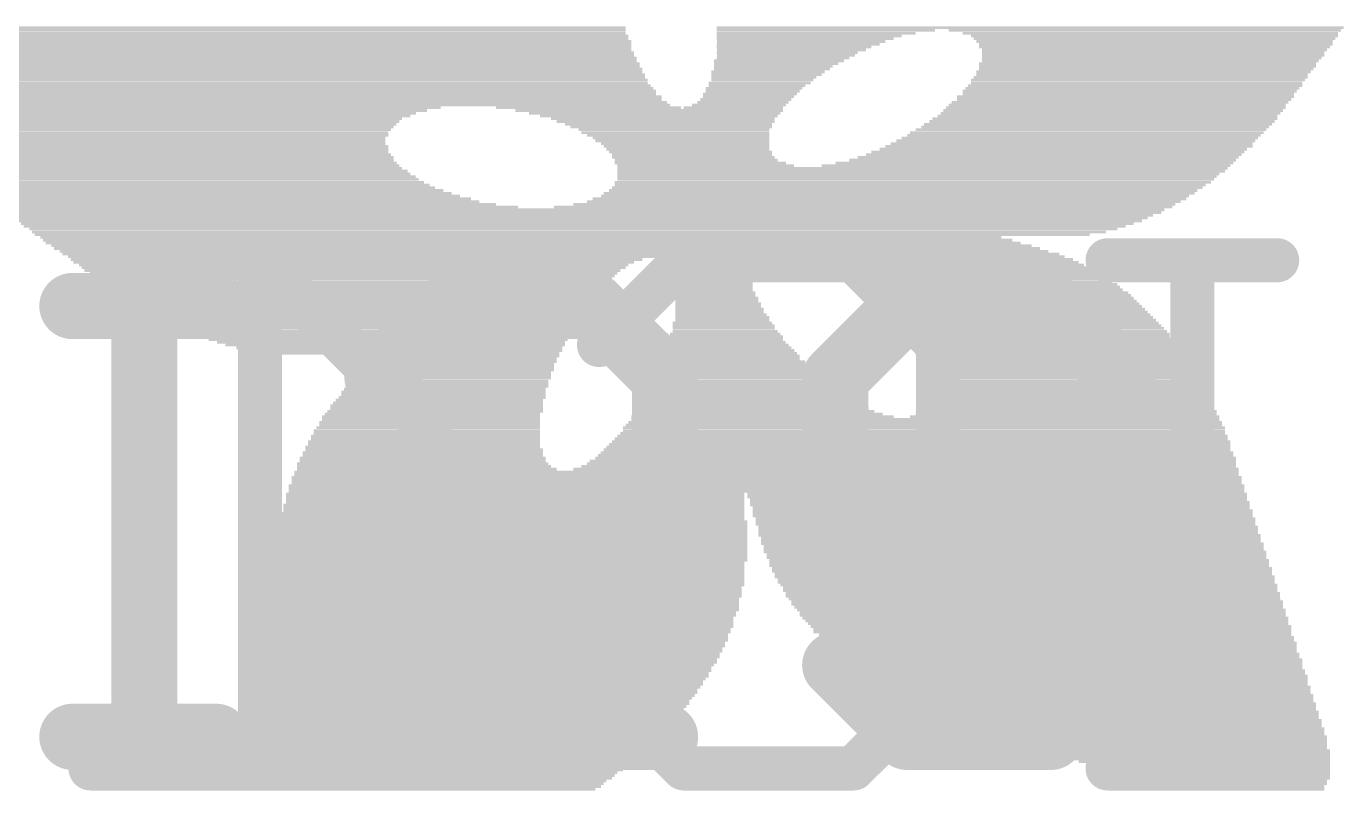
# Model space of a CAD drawing. Extents: x -2.3 to 17.7, y -5.1 to 12.8.
# Drawn here: x 6.162 to 9.192, y 9.192 to 10.951 of the extents above; entities that cross this region are included whole.
import ezdxf

# ---------------------------------------------------------------- set-up
doc = ezdxf.new("R2010")
doc.units = 0
for name, color, linetype in [('21', 40, 'CONTINUOUS'), ('22', 6, 'CONTINUOUS'), ('26', 253, 'CONTINUOUS')]:
    doc.layers.add(name, color=color, linetype=linetype)

# ---------------------------------------------------------------- blocks, each defined once
blk = doc.blocks.new('RECT')
blk.add_solid([(-0.5, -0.5), (0.5, -0.5), (-0.5, 0.5), (0.5, 0.5)])

msp = doc.modelspace()

# ---------------------------------------------------------------- linework, layer by layer
at = {"layer": '21', "const_width": 0.1524}
for points in [[(6.2684, 10.3069), (6.5989, 10.3069)], [(6.4337, 9.3155), (6.4337, 10.3069)], [(7.1353, 10.3069), (6.9701, 10.1417)], [(7.4658, 10.3069), (7.1353, 10.3069)], [(7.631, 10.1417), (7.4658, 10.3069)], [(8.1878, 10.3069), (8.0225, 10.1417)], [(8.5182, 10.3069), (8.1878, 10.3069)], [(8.6835, 10.1417), (8.5182, 10.3069)], [(7.631, 9.9764), (7.631, 10.1417)], [(8.0225, 10.1417), (8.0225, 9.9764)], [(6.9701, 9.3155), (7.631, 9.9764)], [(8.0225, 9.9764), (8.1878, 9.8112)], [(8.1878, 9.8112), (8.5182, 9.8112)], [(8.5182, 9.8112), (8.6835, 9.6459)], [(8.6835, 9.6459), (8.6835, 9.4807)], [(8.1878, 9.3155), (8.0225, 9.4807)], [(8.6835, 9.4807), (8.5182, 9.3155)], [(6.2684, 9.3155), (6.5989, 9.3155)], [(7.631, 9.3155), (6.9701, 9.3155)], [(8.5182, 9.3155), (8.1878, 9.3155)]]:
    msp.add_lwpolyline(points, dxfattribs=at)
at = {"layer": '21', "const_width": 0.0762}
for points in [[(6.2684, 10.345, 1), (6.2684, 10.2688)], [(6.4718, 10.3069, 1), (6.3956, 10.3069)], [(6.5989, 10.2688, 1), (6.5989, 10.345)], [(7.1353, 10.345, 1), (7.1353, 10.2688)], [(7.1622, 10.28, 1), (7.1083, 10.3338)], [(7.4927, 10.3338, 1), (7.4388, 10.28)], [(7.4658, 10.2688, 1), (7.4658, 10.345)], [(8.1878, 10.345, 1), (8.1878, 10.2688)], [(8.2147, 10.28, 1), (8.1608, 10.3338)], [(8.5452, 10.3338, 1), (8.4913, 10.28)], [(8.5182, 10.2688, 1), (8.5182, 10.345)], [(7.6691, 10.1417, 1), (7.5929, 10.1417)], [(8.0606, 10.1417, 1), (7.9844, 10.1417)], [(6.9431, 10.1686, 1), (6.997, 10.1147)], [(7.6041, 10.1147, 1), (7.658, 10.1686)], [(7.9956, 10.1686, 1), (8.0495, 10.1147)], [(8.6565, 10.1147, 1), (8.7104, 10.1686)], [(7.658, 9.9495, 1), (7.6041, 10.0034)], [(8.0495, 10.0034, 1), (7.9956, 9.9495)], [(7.5929, 9.9764, 1), (7.6691, 9.9764)], [(7.9844, 9.9764, 1), (8.0606, 9.9764)], [(8.1878, 9.8493, 1), (8.1878, 9.7731)], [(8.1608, 9.7842, 1), (8.2147, 9.8381)], [(8.5452, 9.8381, 1), (8.4913, 9.7842)], [(8.5182, 9.7731, 1), (8.5182, 9.8493)], [(8.7216, 9.6459, 1), (8.6454, 9.6459)], [(8.6565, 9.619, 1), (8.7104, 9.6729)], [(8.0495, 9.5076, 1), (7.9956, 9.4537)], [(8.7104, 9.4537, 1), (8.6565, 9.5076)], [(8.6454, 9.4807, 1), (8.7216, 9.4807)], [(6.2684, 9.3536, 1), (6.2684, 9.2774)], [(6.5989, 9.2774, 1), (6.5989, 9.3536)], [(6.9701, 9.3536, 1), (6.9701, 9.2774)], [(7.631, 9.2774, 1), (7.631, 9.3536)], [(8.1878, 9.3536, 1), (8.1878, 9.2774)], [(8.5182, 9.2774, 1), (8.5182, 9.3536)], [(6.9431, 9.3424, 1), (6.997, 9.2885)], [(8.1608, 9.2885, 1), (8.2147, 9.3424)], [(8.4913, 9.3424, 1), (8.5452, 9.2885)], [(6.3956, 9.3155, 1), (6.4718, 9.3155)]]:
    msp.add_lwpolyline(points, format="xyb", dxfattribs=at)
at = {"layer": '26', "const_width": 0.0508}
for points in [[(6.7178, 10.4302, 1), (6.6818, 10.3942)], [(6.7252, 10.4122, 1), (6.6744, 10.4122)], [(7.6743, 10.4376, 1), (7.6743, 10.3868)], [(7.6923, 10.3942, 1), (7.6563, 10.4302)], [(8.0821, 10.4302, 1), (8.0461, 10.3942)], [(8.0641, 10.3868, 1), (8.0641, 10.4376)], [(8.6488, 10.4376, 1), (8.6488, 10.3868)], [(8.8691, 10.4122, 1), (8.8183, 10.4122)], [(9.0386, 10.3868, 1), (9.0386, 10.4376)], [(7.4614, 10.2353, 1), (7.4974, 10.1993)], [(8.2844, 10.2173, 1), (8.2336, 10.2173)], [(8.241, 10.1993, 1), (8.277, 10.2353)], [(7.0716, 10.0044, 1), (7.1076, 10.0404)], [(7.4974, 9.4557, 1), (7.4614, 9.4197)], [(8.277, 9.4197, 1), (8.241, 9.4557)], [(8.2336, 9.4377, 1), (8.2844, 9.4377)], [(6.31, 9.2682, 1), (6.31, 9.2174)], [(7.0896, 9.2174, 1), (7.0896, 9.2682)], [(7.6743, 9.2682, 1), (7.6743, 9.2174)], [(7.6563, 9.2248, 1), (7.6923, 9.2608)], [(8.0461, 9.2608, 1), (8.0821, 9.2248)], [(8.0641, 9.2174, 1), (8.0641, 9.2682)], [(8.6488, 9.2682, 1), (8.6488, 9.2174)], [(9.0386, 9.2174, 1), (9.0386, 9.2682)], [(6.6744, 9.2428, 1), (6.7252, 9.2428)], [(8.8183, 9.2428, 1), (8.8691, 9.2428)]]:
    msp.add_lwpolyline(points, format="xyb", dxfattribs=at)
at = {"layer": '26', "const_width": 0.1016}
for points in [[(7.0896, 10.0224), (6.6998, 10.4122)], [(6.6998, 10.4122), (6.6998, 9.2428)], [(7.4794, 10.2173), (7.6743, 10.4122)], [(7.6743, 10.4122), (8.0641, 10.4122)], [(8.0641, 10.4122), (8.259, 10.2173)], [(9.0386, 10.4122), (8.6488, 10.4122)], [(8.8437, 9.2428), (8.8437, 10.4122)], [(8.259, 10.2173), (8.259, 9.4377)], [(7.6743, 9.2428), (7.4794, 9.4377)], [(8.259, 9.4377), (8.0641, 9.2428)], [(7.0896, 9.2428), (6.31, 9.2428)], [(8.0641, 9.2428), (7.6743, 9.2428)], [(9.0386, 9.2428), (8.6488, 9.2428)]]:
    msp.add_lwpolyline(points, dxfattribs=at)

# ---------------------------------------------------------------- block references
at = {"layer": '22', "rotation": 180}
for p, xscale, yscale in [((6.6421, 10.9411), 1.797, 0.0063), ((6.6421, 10.9347), 1.797, 0.0064), ((6.6452, 10.9474), 1.7907, 0.0064), ((8.4709, 10.9474), 1.4414, 0.0064), ((8.001, 10.9411), 0.5016, 0.0063), ((7.9788, 10.9347), 0.4572, 0.0064), ((8.7345, 10.9411), 0.9017, 0.0063), ((8.7471, 10.9347), 0.8636, 0.0064), ((6.6421, 10.903), 1.8224, 0.0063), ((6.6452, 10.9157), 1.8161, 0.0063), ((6.6452, 10.9093), 1.8161, 0.0064), ((6.6421, 10.922), 1.8098, 0.0064), ((6.6453, 10.9284), 1.8034, 0.0063), ((7.9629, 10.9284), 0.4254, 0.0063), ((7.9534, 10.922), 0.4064, 0.0064), ((7.9375, 10.9093), 0.3746, 0.0064), ((7.928, 10.903), 0.3556, 0.0063), ((7.9439, 10.9157), 0.3873, 0.0063), ((8.7567, 10.9284), 0.8445, 0.0063), ((8.7567, 10.922), 0.8319, 0.0064), ((8.7567, 10.9157), 0.8191, 0.0063), ((8.7598, 10.9093), 0.8128, 0.0064), ((8.7567, 10.903), 0.8065, 0.0063), ((6.6421, 10.8966), 1.8224, 0.0064), ((6.6453, 10.8902), 1.8288, 0.0063), ((6.6453, 10.8839), 1.8288, 0.0064), ((6.6485, 10.8776), 1.8351, 0.0063), ((7.9121, 10.8902), 0.3238, 0.0063), ((7.909, 10.8839), 0.3175, 0.0064), ((7.9026, 10.8776), 0.3048, 0.0063), ((7.9217, 10.8966), 0.3429, 0.0064), ((8.7567, 10.8966), 0.7937, 0.0064), ((8.7535, 10.8902), 0.7874, 0.0063), ((8.7535, 10.8839), 0.7874, 0.0064), ((8.7503, 10.8776), 0.781, 0.0063), ((6.6485, 10.8712), 1.8351, 0.0064), ((6.6517, 10.8649), 1.8415, 0.0063), ((6.6517, 10.8585), 1.8415, 0.0064), ((6.6548, 10.8521), 1.8478, 0.0063), ((6.6548, 10.8458), 1.8478, 0.0064), ((7.8677, 10.8458), 0.2603, 0.0064), ((7.8931, 10.8712), 0.2985, 0.0064), ((7.8867, 10.8649), 0.2858, 0.0063), ((7.8803, 10.8585), 0.2731, 0.0064), ((7.8772, 10.8521), 0.2667, 0.0063), ((8.7313, 10.8458), 0.7683, 0.0064), ((8.7376, 10.8521), 0.7684, 0.0063), ((8.7408, 10.8649), 0.7747, 0.0063), ((8.7408, 10.8585), 0.7747, 0.0064), ((8.7471, 10.8712), 0.7747, 0.0064), ((6.658, 10.8395), 1.8542, 0.0063), ((6.658, 10.8331), 1.8542, 0.0064), ((6.6643, 10.8268), 1.8542, 0.0063), ((6.6643, 10.8204), 1.8542, 0.0064), ((6.6707, 10.814), 1.8542, 0.0063), ((7.8422, 10.814), 0.2223, 0.0063), ((7.8486, 10.8204), 0.235, 0.0064), ((7.8645, 10.8395), 0.254, 0.0063), ((7.8582, 10.8331), 0.2413, 0.0064), ((7.855, 10.8268), 0.2349, 0.0063), ((8.7122, 10.814), 0.7684, 0.0063), ((8.7154, 10.8204), 0.762, 0.0064), ((8.7186, 10.8268), 0.7683, 0.0063), ((8.7249, 10.8331), 0.7684, 0.0064), ((8.7281, 10.8395), 0.762, 0.0063), ((6.6739, 10.8077), 1.8605, 0.0064), ((6.6802, 10.8014), 1.8606, 0.0063), ((6.6802, 10.795), 1.8606, 0.0064), ((6.6898, 10.7887), 1.8669, 0.0063), ((6.6929, 10.7823), 1.8606, 0.0064), ((7.8169, 10.7823), 0.2095, 0.0064), ((7.8264, 10.795), 0.2159, 0.0064), ((7.8232, 10.7887), 0.2096, 0.0063), ((7.8359, 10.8077), 0.2222, 0.0064), ((7.8328, 10.8014), 0.2159, 0.0063), ((8.6899, 10.7887), 0.7747, 0.0063), ((8.6868, 10.7823), 0.7684, 0.0064), ((8.6995, 10.8014), 0.7684, 0.0063), ((8.6963, 10.795), 0.762, 0.0064), ((8.7058, 10.8077), 0.7683, 0.0064), ((6.7025, 10.7759), 1.8669, 0.0063), ((6.7088, 10.7696), 1.8669, 0.0064), ((6.4485, 10.7633), 1.3335, 0.0063), ((6.4357, 10.7569), 1.2954, 0.0064), ((6.4294, 10.7506), 1.2573, 0.0063), ((7.4549, 10.7633), 0.4254, 0.0063), ((7.5946, 10.7569), 0.616, 0.0064), ((7.6073, 10.7506), 0.5778, 0.0063), ((7.7883, 10.7633), 0.2286, 0.0063), ((7.801, 10.7696), 0.2159, 0.0064), ((7.8105, 10.7759), 0.2096, 0.0063), ((8.6551, 10.7506), 0.7811, 0.0063), ((8.6614, 10.7569), 0.781, 0.0064), ((8.6677, 10.7633), 0.7811, 0.0063), ((8.671, 10.7696), 0.7747, 0.0064), ((8.6773, 10.7759), 0.7747, 0.0063), ((6.4262, 10.7442), 1.2382, 0.0064), ((6.4199, 10.7378), 1.2129, 0.0063), ((6.423, 10.7315), 1.1938, 0.0064), ((6.423, 10.7252), 1.1811, 0.0063), ((7.6169, 10.7442), 0.5461, 0.0064), ((7.6264, 10.7378), 0.5143, 0.0063), ((7.6327, 10.7315), 0.5016, 0.0064), ((7.6391, 10.7252), 0.4763, 0.0063), ((8.6265, 10.7252), 0.8001, 0.0063), ((8.636, 10.7315), 0.7938, 0.0064), ((8.6424, 10.7378), 0.7937, 0.0063), ((8.6487, 10.7442), 0.781, 0.0064), ((6.423, 10.7188), 1.1684, 0.0064), ((6.4262, 10.7125), 1.1494, 0.0063), ((6.4262, 10.7061), 1.1366, 0.0064), ((6.4294, 10.6997), 1.1303, 0.0063), ((6.4325, 10.6934), 1.1113, 0.0064), ((7.6454, 10.7188), 0.4636, 0.0064), ((7.6518, 10.7125), 0.4381, 0.0063), ((7.6549, 10.7061), 0.4318, 0.0064), ((7.6613, 10.6997), 0.4191, 0.0063), ((7.6676, 10.6934), 0.4064, 0.0064), ((8.5852, 10.6934), 0.8192, 0.0064), ((8.5947, 10.6997), 0.8128, 0.0063), ((8.6011, 10.7061), 0.8128, 0.0064), ((8.6106, 10.7125), 0.8064, 0.0063), ((8.6202, 10.7188), 0.8001, 0.0064), ((6.4358, 10.6871), 1.1049, 0.0063), ((6.4421, 10.6807), 1.0922, 0.0064), ((6.4484, 10.6744), 1.0922, 0.0063), ((6.4516, 10.668), 1.0858, 0.0064), ((6.458, 10.6616), 1.0731, 0.0063), ((7.6708, 10.6871), 0.4, 0.0063), ((7.6772, 10.6807), 0.3873, 0.0064), ((7.6803, 10.6744), 0.381, 0.0063), ((7.6835, 10.668), 0.3746, 0.0064), ((7.6899, 10.6616), 0.3747, 0.0063), ((8.5344, 10.6616), 0.8572, 0.0063), ((8.5471, 10.668), 0.8446, 0.0064), ((8.5598, 10.6744), 0.8446, 0.0063), ((8.5662, 10.6807), 0.8319, 0.0064), ((8.5756, 10.6871), 0.8255, 0.0063), ((6.4643, 10.6553), 1.0732, 0.0064), ((6.4707, 10.649), 1.0731, 0.0063), ((6.477, 10.6426), 1.0604, 0.0064), ((6.4834, 10.6363), 1.0605, 0.0063), ((6.4929, 10.6299), 1.0541, 0.0064), ((7.6962, 10.649), 0.3746, 0.0063), ((7.6931, 10.6553), 0.3683, 0.0064), ((7.7026, 10.6426), 0.3747, 0.0064), ((7.7121, 10.6363), 0.3937, 0.0063), ((7.7248, 10.6299), 0.4064, 0.0064), ((8.4614, 10.6299), 0.9398, 0.0064), ((8.4804, 10.6363), 0.9144, 0.0063), ((8.4995, 10.6426), 0.889, 0.0064), ((8.5122, 10.649), 0.8763, 0.0063), ((8.5249, 10.6553), 0.8636, 0.0064), ((6.4992, 10.6235), 1.0541, 0.0063), ((6.5088, 10.6172), 1.0605, 0.0064), ((6.5183, 10.6109), 1.0541, 0.0063), ((6.5278, 10.6045), 1.0604, 0.0064), ((8.2105, 10.6045), 1.3779, 0.0064), ((8.2201, 10.6172), 1.397, 0.0064), ((8.2233, 10.6235), 1.4033, 0.0063), ((8.2138, 10.6109), 1.3843, 0.0063), ((6.5373, 10.5982), 1.0541, 0.0063), ((6.5469, 10.5918), 1.0605, 0.0064), ((6.5596, 10.5854), 1.0605, 0.0063), ((6.5691, 10.5791), 1.0668, 0.0064), ((6.5818, 10.5728), 1.0795, 0.0063), ((8.1788, 10.5728), 1.3526, 0.0063), ((8.1883, 10.5791), 1.3589, 0.0064), ((8.201, 10.5918), 1.3716, 0.0064), ((8.1947, 10.5854), 1.3589, 0.0063), ((8.2074, 10.5982), 1.3716, 0.0063), ((6.5977, 10.5664), 1.0859, 0.0064), ((6.6104, 10.5601), 1.0985, 0.0063), ((6.6262, 10.5537), 1.1176, 0.0064), ((6.6421, 10.5473), 1.124, 0.0063), ((6.6644, 10.541), 1.1557, 0.0064), ((8.1121, 10.541), 1.3843, 0.0064), ((8.1343, 10.5473), 1.3653, 0.0063), ((8.1471, 10.5537), 1.3653, 0.0064), ((8.1598, 10.5601), 1.3525, 0.0063), ((8.1692, 10.5664), 1.3589, 0.0064), ((6.6929, 10.5347), 1.2002, 0.0063), ((7.4422, 10.5283), 2.6734, 0.0064), ((7.4422, 10.522), 2.6606, 0.0063), ((7.439, 10.5156), 2.6289, 0.0064), ((7.4359, 10.5092), 2.6099, 0.0063), ((8.0867, 10.5347), 1.4224, 0.0063), ((7.4359, 10.5029), 2.5845, 0.0064), ((7.4295, 10.4966), 2.559, 0.0063), ((7.4232, 10.4902), 2.5337, 0.0064), ((7.42, 10.4839), 2.5019, 0.0063), ((7.4104, 10.4775), 2.4701, 0.0064), ((7.3946, 10.4711), 2.4257, 0.0063), ((7.2993, 10.4648), 2.2098, 0.0064), ((7.0295, 10.4585), 1.6573, 0.0063), ((7.0263, 10.4521), 1.6383, 0.0064), ((8.1692, 10.4585), 0.5207, 0.0063), ((8.1915, 10.4521), 0.5144, 0.0064), ((7.0295, 10.4458), 1.6193, 0.0063), ((7.0295, 10.4394), 1.6065, 0.0064), ((7.0358, 10.433), 1.5938, 0.0063), ((7.0358, 10.4267), 1.5812, 0.0064), ((7.0422, 10.4204), 1.5685, 0.0063), ((8.2138, 10.4458), 0.5207, 0.0063), ((8.2264, 10.4394), 0.5334, 0.0064), ((8.2455, 10.433), 0.5334, 0.0063), ((8.2614, 10.4267), 0.5525, 0.0064), ((8.2741, 10.4204), 0.5525, 0.0063), ((6.9215, 10.414), 1.3144, 0.0064), ((6.9152, 10.4077), 1.2891, 0.0063), ((6.9152, 10.4013), 1.2637, 0.0064), ((6.9152, 10.3949), 1.2509, 0.0063), ((6.912, 10.3886), 1.2319, 0.0064), ((7.7216, 10.414), 0.2096, 0.0064), ((7.728, 10.4077), 0.1969, 0.0063), ((7.728, 10.4013), 0.1841, 0.0064), ((7.7343, 10.3949), 0.1842, 0.0063), ((7.7343, 10.3886), 0.1842, 0.0064), ((8.2899, 10.414), 0.5588, 0.0064), ((8.2995, 10.4077), 0.5651, 0.0063), ((8.3122, 10.4013), 0.5651, 0.0064), ((8.3216, 10.3949), 0.5715, 0.0063), ((8.3312, 10.3886), 0.5778, 0.0064), ((6.9152, 10.3823), 1.2129, 0.0063), ((6.9152, 10.3759), 1.2001, 0.0064), ((6.9152, 10.3696), 1.1875, 0.0063), ((6.9183, 10.3632), 1.1684, 0.0064), ((6.9184, 10.3568), 1.1557, 0.0063), ((7.7375, 10.3823), 0.1778, 0.0063), ((7.7375, 10.3759), 0.1778, 0.0064), ((7.7438, 10.3632), 0.1778, 0.0064), ((7.7438, 10.3568), 0.1778, 0.0063), ((7.7407, 10.3696), 0.1715, 0.0063), ((8.3439, 10.3823), 0.5778, 0.0063), ((8.3503, 10.3759), 0.5779, 0.0064), ((8.3598, 10.3696), 0.5842, 0.0063), ((8.3661, 10.3632), 0.5842, 0.0064), ((8.3757, 10.3568), 0.5905, 0.0063), ((6.9215, 10.3505), 1.1366, 0.0064), ((6.9215, 10.3442), 1.124, 0.0063), ((6.9247, 10.3378), 1.1049, 0.0064), ((6.9247, 10.3315), 1.0922, 0.0063), ((7.7438, 10.3505), 0.1778, 0.0064), ((7.7438, 10.3442), 0.1778, 0.0063), ((7.747, 10.3378), 0.1842, 0.0064), ((7.747, 10.3315), 0.1842, 0.0063), ((8.3852, 10.3505), 0.5842, 0.0064), ((8.3884, 10.3442), 0.5905, 0.0063), ((8.401, 10.3378), 0.5905, 0.0064), ((8.4043, 10.3315), 0.5969, 0.0063), ((6.9279, 10.3251), 1.0731, 0.0064), ((6.931, 10.3187), 1.0668, 0.0063), ((6.9342, 10.3124), 1.0478, 0.0064), ((6.9342, 10.3061), 1.035, 0.0063), ((6.9374, 10.2997), 1.016, 0.0064), ((7.7565, 10.2997), 0.2032, 0.0064), ((7.7502, 10.3251), 0.1905, 0.0064), ((7.7502, 10.3187), 0.1905, 0.0063), ((7.7534, 10.3124), 0.1969, 0.0064), ((7.7534, 10.3061), 0.1969, 0.0063), ((8.4106, 10.3251), 0.5969, 0.0064), ((8.4169, 10.3187), 0.5969, 0.0063), ((8.4233, 10.3124), 0.5969, 0.0064), ((8.4297, 10.3061), 0.5969, 0.0063), ((8.436, 10.2997), 0.5969, 0.0064), ((6.9438, 10.2934), 1.0033, 0.0063), ((6.9469, 10.287), 0.9842, 0.0064), ((6.9501, 10.2806), 0.9652, 0.0063), ((6.9533, 10.2743), 0.9589, 0.0064), ((6.9596, 10.268), 0.9334, 0.0063), ((7.7629, 10.268), 0.2286, 0.0063), ((7.7565, 10.2934), 0.2032, 0.0063), ((7.7597, 10.287), 0.2096, 0.0064), ((7.7629, 10.2806), 0.2159, 0.0063), ((7.7629, 10.2743), 0.2159, 0.0064), ((8.4424, 10.2934), 0.5969, 0.0063), ((8.4487, 10.287), 0.5969, 0.0064), ((8.455, 10.2806), 0.5969, 0.0063), ((8.4582, 10.2743), 0.6032, 0.0064), ((8.4646, 10.268), 0.6033, 0.0063), ((6.966, 10.2616), 0.9207, 0.0064), ((6.7881, 10.2553), 0.5397, 0.0063), ((6.7881, 10.2489), 0.5143, 0.0064), ((6.7913, 10.2426), 0.4826, 0.0063), ((6.7881, 10.2362), 0.4509, 0.0064), ((7.2263, 10.2362), 0.362, 0.0064), ((7.2358, 10.2426), 0.3556, 0.0063), ((7.2422, 10.2489), 0.3429, 0.0064), ((7.2486, 10.2553), 0.3429, 0.0063), ((7.7692, 10.2426), 0.254, 0.0063), ((7.7724, 10.2362), 0.2604, 0.0064), ((7.7661, 10.2616), 0.2349, 0.0064), ((7.7661, 10.2553), 0.2349, 0.0063), ((7.7693, 10.2489), 0.2413, 0.0064), ((8.4709, 10.2616), 0.6032, 0.0064), ((8.4772, 10.2553), 0.6033, 0.0063), ((8.4804, 10.2489), 0.6096, 0.0064), ((8.4868, 10.2426), 0.6096, 0.0063), ((8.49, 10.2362), 0.6033, 0.0064), ((6.7881, 10.2299), 0.4127, 0.0063), ((6.7881, 10.2235), 0.3747, 0.0064), ((6.7881, 10.2172), 0.3365, 0.0063), ((6.7914, 10.2108), 0.2921, 0.0064), ((7.2009, 10.2108), 0.3874, 0.0064), ((7.2104, 10.2172), 0.381, 0.0063), ((7.2136, 10.2235), 0.3746, 0.0064), ((7.2232, 10.2299), 0.3683, 0.0063), ((7.7756, 10.2172), 0.2794, 0.0063), ((7.7788, 10.2108), 0.2857, 0.0064), ((7.7755, 10.2235), 0.2667, 0.0064), ((7.7724, 10.2299), 0.2604, 0.0063), ((8.4931, 10.2299), 0.6096, 0.0063), ((8.4995, 10.2235), 0.6096, 0.0064), ((8.5027, 10.2172), 0.6159, 0.0063), ((8.509, 10.2108), 0.616, 0.0064), ((6.7945, 10.2045), 0.235, 0.0063), ((6.7945, 10.1981), 0.1588, 0.0064), ((7.1724, 10.1791), 0.4191, 0.0063), ((7.1787, 10.1854), 0.4064, 0.0064), ((7.185, 10.1918), 0.4064, 0.0063), ((7.1913, 10.1981), 0.3937, 0.0064), ((7.1978, 10.2045), 0.3937, 0.0063), ((7.7883, 10.1791), 0.3302, 0.0063), ((7.7819, 10.1981), 0.3048, 0.0064), ((7.7851, 10.1918), 0.3112, 0.0063), ((7.7851, 10.1854), 0.3112, 0.0064), ((7.782, 10.2045), 0.2921, 0.0063), ((8.5153, 10.1981), 0.6159, 0.0064), ((8.5122, 10.2045), 0.6096, 0.0063), ((8.5217, 10.1918), 0.616, 0.0063), ((8.5217, 10.1854), 0.616, 0.0064), ((8.5281, 10.1791), 0.6159, 0.0063), ((7.147, 10.1473), 0.4445, 0.0064), ((7.1501, 10.1537), 0.4382, 0.0063), ((7.1596, 10.16), 0.4318, 0.0064), ((7.1628, 10.1664), 0.4254, 0.0063), ((7.166, 10.1727), 0.4191, 0.0064), ((7.7947, 10.1537), 0.3683, 0.0063), ((7.7978, 10.1473), 0.3746, 0.0064), ((7.7946, 10.16), 0.3556, 0.0064), ((7.7915, 10.1664), 0.3493, 0.0063), ((7.7883, 10.1727), 0.3302, 0.0064), ((8.5313, 10.1727), 0.6223, 0.0064), ((8.5313, 10.1664), 0.6223, 0.0063), ((8.5375, 10.16), 0.6223, 0.0064), ((8.5375, 10.1537), 0.6223, 0.0063), ((8.5408, 10.1473), 0.6287, 0.0064), ((7.1247, 10.1156), 0.4636, 0.0063), ((7.1311, 10.1219), 0.4635, 0.0064), ((7.1342, 10.1283), 0.4572, 0.0063), ((7.1374, 10.1346), 0.4508, 0.0064), ((7.1438, 10.141), 0.4509, 0.0063), ((7.8073, 10.1156), 0.4318, 0.0063), ((7.8042, 10.1283), 0.4127, 0.0063), ((7.8074, 10.1219), 0.4191, 0.0064), ((7.7978, 10.141), 0.3874, 0.0063), ((7.801, 10.1346), 0.3937, 0.0064), ((8.5534, 10.1156), 0.6413, 0.0063), ((8.5471, 10.141), 0.6286, 0.0063), ((8.5471, 10.1346), 0.6286, 0.0064), ((8.5503, 10.1283), 0.635, 0.0063), ((8.5503, 10.1219), 0.635, 0.0064), ((7.112, 10.0902), 0.4762, 0.0063), ((7.1184, 10.0965), 0.4763, 0.0064), ((7.1216, 10.1092), 0.4699, 0.0064), ((7.1216, 10.1029), 0.4699, 0.0063), ((7.82, 10.0902), 0.4826, 0.0063), ((7.8137, 10.1029), 0.4572, 0.0063), ((7.8201, 10.0965), 0.4699, 0.0064), ((7.8136, 10.1092), 0.4445, 0.0064), ((8.5534, 10.1092), 0.6413, 0.0064), ((8.5567, 10.1029), 0.6477, 0.0063), ((8.5598, 10.0965), 0.654, 0.0064), ((8.5598, 10.0902), 0.654, 0.0063), ((7.0962, 10.0584), 0.4953, 0.0064), ((7.1025, 10.0648), 0.4953, 0.0063), ((7.1057, 10.0775), 0.4889, 0.0063), ((7.1057, 10.0711), 0.4889, 0.0064), ((7.1088, 10.0838), 0.4826, 0.0064), ((7.8455, 10.0584), 0.5715, 0.0064), ((7.8327, 10.0711), 0.5334, 0.0064), ((7.8391, 10.0648), 0.5461, 0.0063), ((7.8296, 10.0775), 0.5143, 0.0063), ((7.8264, 10.0838), 0.4953, 0.0064), ((8.5534, 10.0584), 0.6921, 0.0064), ((8.5567, 10.0711), 0.6731, 0.0064), ((8.5598, 10.0648), 0.6794, 0.0063), ((8.5598, 10.0775), 0.6668, 0.0063), ((8.563, 10.0838), 0.6604, 0.0064), ((7.0866, 10.0267), 0.5144, 0.0063), ((7.0898, 10.0394), 0.508, 0.0063), ((7.0898, 10.033), 0.508, 0.0064), ((7.093, 10.0521), 0.5017, 0.0063), ((7.093, 10.0457), 0.5017, 0.0064), ((8.2264, 10.0267), 1.3843, 0.0063), ((8.2264, 10.033), 1.3716, 0.0064), ((8.2296, 10.0394), 1.3652, 0.0063), ((8.2296, 10.0457), 1.3526, 0.0064), ((7.855, 10.0521), 0.6033, 0.0063), ((8.5503, 10.0521), 0.7112, 0.0063), ((7.0771, 9.9949), 0.5334, 0.0064), ((7.0803, 10.0076), 0.5271, 0.0064), ((7.0803, 10.0013), 0.5271, 0.0063), ((7.0835, 10.0203), 0.5207, 0.0064), ((7.0835, 10.014), 0.5207, 0.0063), ((8.2201, 9.9949), 1.4224, 0.0064), ((8.2201, 10.0013), 1.4097, 0.0063), ((8.2233, 10.0076), 1.4033, 0.0064), ((8.2233, 10.014), 1.3907, 0.0063), ((8.2264, 10.0203), 1.3843, 0.0064), ((7.0739, 9.9695), 0.5524, 0.0064), ((7.0739, 9.9632), 0.5524, 0.0063), ((7.0739, 9.9822), 0.5398, 0.0064), ((7.0771, 9.9759), 0.5461, 0.0063), ((7.0771, 9.9886), 0.5334, 0.0063), ((8.2073, 9.9632), 1.4605, 0.0063), ((8.2105, 9.9695), 1.4541, 0.0064), ((8.2105, 9.9759), 1.4415, 0.0063), ((8.2138, 9.9822), 1.4351, 0.0064), ((8.2169, 9.9886), 1.4288, 0.0063), ((7.0739, 9.9441), 0.5778, 0.0064), ((7.0771, 9.9378), 0.5842, 0.0063), ((7.0739, 9.9568), 0.5652, 0.0064), ((7.0739, 9.9505), 0.5652, 0.0063), ((8.1915, 9.9378), 1.505, 0.0063), ((8.1979, 9.9441), 1.4923, 0.0064), ((8.2011, 9.9505), 1.4859, 0.0063), ((8.2074, 9.9568), 1.4732, 0.0064), ((7.8645, 9.9123), 2.1844, 0.0063), ((7.8645, 9.906), 2.1844, 0.0064), ((7.8645, 9.9251), 2.1717, 0.0063), ((7.8645, 9.9187), 2.1717, 0.0064), ((7.0835, 9.9314), 0.5969, 0.0064), ((8.1852, 9.9314), 1.5303, 0.0064), ((7.2867, 9.8742), 1.0541, 0.0063), ((7.8645, 9.8933), 2.1971, 0.0064), ((7.8645, 9.887), 2.1971, 0.0063), ((7.8645, 9.8806), 2.1971, 0.0064), ((7.8645, 9.8997), 2.1844, 0.0063), ((8.3947, 9.8742), 1.1494, 0.0063), ((7.2835, 9.8489), 1.0605, 0.0063), ((7.2835, 9.8425), 1.0605, 0.0064), ((7.2867, 9.8679), 1.0541, 0.0064), ((7.2867, 9.8616), 1.0541, 0.0063), ((7.2867, 9.8552), 1.0541, 0.0064), ((8.3947, 9.8679), 1.1494, 0.0064), ((8.401, 9.8552), 1.1493, 0.0064), ((8.401, 9.8489), 1.1493, 0.0063), ((8.3979, 9.8616), 1.143, 0.0063), ((8.4042, 9.8425), 1.143, 0.0064), ((7.2803, 9.8298), 1.0668, 0.0064), ((7.2803, 9.8235), 1.0668, 0.0063), ((7.2803, 9.8171), 1.0668, 0.0064), ((7.2835, 9.8361), 1.0605, 0.0063), ((8.4074, 9.8361), 1.1494, 0.0063), ((8.4074, 9.8298), 1.1494, 0.0064), ((8.4074, 9.8235), 1.1494, 0.0063), ((8.4138, 9.8171), 1.1493, 0.0064), ((7.2803, 9.798), 1.0795, 0.0063), ((7.2803, 9.7917), 1.0795, 0.0064), ((7.2803, 9.7854), 1.0795, 0.0063), ((7.2835, 9.8108), 1.0731, 0.0063), ((7.2835, 9.8044), 1.0731, 0.0064), ((8.4138, 9.8108), 1.1493, 0.0063), ((8.4138, 9.8044), 1.1493, 0.0064), ((8.4201, 9.798), 1.1494, 0.0063), ((8.4201, 9.7917), 1.1494, 0.0064), ((8.4201, 9.7854), 1.1494, 0.0063), ((7.2771, 9.7663), 1.0858, 0.0064), ((7.2771, 9.7599), 1.0858, 0.0063), ((7.2771, 9.7536), 1.0858, 0.0064), ((7.2803, 9.779), 1.0795, 0.0064), ((7.2803, 9.7727), 1.0795, 0.0063), ((8.4233, 9.779), 1.1557, 0.0064), ((8.4265, 9.7727), 1.1493, 0.0063), ((8.4265, 9.7663), 1.1493, 0.0064), ((8.4297, 9.7599), 1.1557, 0.0063), ((8.4328, 9.7536), 1.1494, 0.0064), ((7.2771, 9.7473), 1.0858, 0.0063), ((7.2771, 9.7409), 1.0858, 0.0064), ((7.2771, 9.7346), 1.0858, 0.0063), ((7.2771, 9.7282), 1.0858, 0.0064), ((7.2771, 9.7218), 1.0858, 0.0063), ((8.4328, 9.7473), 1.1494, 0.0063), ((8.436, 9.7409), 1.1557, 0.0064), ((8.4391, 9.7346), 1.1493, 0.0063), ((8.4391, 9.7282), 1.1493, 0.0064), ((8.4455, 9.7218), 1.1494, 0.0063), ((7.2708, 9.7155), 1.0859, 0.0064), ((7.2708, 9.7092), 1.0859, 0.0063), ((7.2708, 9.7028), 1.0859, 0.0064), ((7.2708, 9.6965), 1.0859, 0.0063), ((8.4455, 9.7155), 1.1494, 0.0064), ((8.4455, 9.7092), 1.1494, 0.0063), ((8.4519, 9.7028), 1.1493, 0.0064), ((8.4519, 9.6965), 1.1493, 0.0063), ((7.2708, 9.6901), 1.0859, 0.0064), ((7.2708, 9.6837), 1.0859, 0.0063), ((7.2708, 9.6774), 1.0859, 0.0064), ((7.2708, 9.6711), 1.0859, 0.0063), ((7.2708, 9.6647), 1.0859, 0.0064), ((8.455, 9.6901), 1.143, 0.0064), ((8.4582, 9.6837), 1.1494, 0.0063), ((8.4614, 9.6774), 1.143, 0.0064), ((8.4614, 9.6711), 1.143, 0.0063), ((8.4677, 9.6647), 1.143, 0.0064), ((7.2644, 9.6456), 1.0858, 0.0063), ((7.2644, 9.6393), 1.0858, 0.0064), ((7.2613, 9.633), 1.0795, 0.0063), ((7.2675, 9.6584), 1.0795, 0.0063), ((7.2675, 9.652), 1.0795, 0.0064), ((8.4709, 9.6584), 1.1366, 0.0063), ((8.4709, 9.652), 1.1366, 0.0064), ((8.4772, 9.6456), 1.1367, 0.0063), ((8.4772, 9.6393), 1.1367, 0.0064), ((8.4805, 9.633), 1.1303, 0.0063), ((7.2581, 9.6012), 1.0731, 0.0064), ((7.2613, 9.6266), 1.0795, 0.0064), ((7.2613, 9.6203), 1.0795, 0.0063), ((7.2613, 9.6139), 1.0795, 0.0064), ((7.2613, 9.6075), 1.0795, 0.0063), ((8.4868, 9.6266), 1.1303, 0.0064), ((8.4868, 9.6203), 1.1303, 0.0063), ((8.49, 9.6139), 1.1239, 0.0064), ((8.4963, 9.6075), 1.124, 0.0063), ((8.4995, 9.6012), 1.1176, 0.0064), ((7.2581, 9.5949), 1.0731, 0.0063), ((7.2549, 9.5885), 1.0668, 0.0064), ((7.2549, 9.5822), 1.0668, 0.0063), ((7.2549, 9.5758), 1.0668, 0.0064), ((7.2549, 9.5694), 1.0668, 0.0063), ((8.4995, 9.5949), 1.1176, 0.0063), ((8.5058, 9.5885), 1.1176, 0.0064), ((8.509, 9.5822), 1.1112, 0.0063), ((8.5122, 9.5758), 1.1049, 0.0064), ((8.5186, 9.5694), 1.1049, 0.0063), ((7.2517, 9.5631), 1.0604, 0.0064), ((7.2517, 9.5568), 1.0604, 0.0063), ((7.2486, 9.5504), 1.0541, 0.0064), ((7.2486, 9.5441), 1.0541, 0.0063), ((8.5217, 9.5631), 1.0986, 0.0064), ((8.5217, 9.5568), 1.0986, 0.0063), ((8.5281, 9.5504), 1.0859, 0.0064), ((8.5312, 9.5441), 1.0922, 0.0063), ((7.2486, 9.5377), 1.0541, 0.0064), ((7.2454, 9.5313), 1.0477, 0.0063), ((7.2454, 9.525), 1.0477, 0.0064), ((7.2422, 9.5187), 1.0414, 0.0063), ((7.2422, 9.5123), 1.0414, 0.0064), ((8.5344, 9.5377), 1.0858, 0.0064), ((8.5408, 9.5313), 1.0859, 0.0063), ((8.544, 9.525), 1.0795, 0.0064), ((8.5503, 9.5187), 1.0668, 0.0063), ((8.5534, 9.5123), 1.0605, 0.0064), ((7.239, 9.506), 1.035, 0.0063), ((7.239, 9.4996), 1.035, 0.0064), ((7.2359, 9.4932), 1.0287, 0.0063), ((7.2359, 9.4869), 1.0287, 0.0064), ((7.2327, 9.4806), 1.0223, 0.0063), ((8.5598, 9.506), 1.0604, 0.0063), ((8.563, 9.4996), 1.0541, 0.0064), ((8.5694, 9.4932), 1.0541, 0.0063), ((8.5725, 9.4869), 1.0478, 0.0064), ((8.5789, 9.4806), 1.0351, 0.0063), ((7.2295, 9.4742), 1.016, 0.0064), ((7.2295, 9.4679), 1.016, 0.0063), ((7.2263, 9.4615), 1.0096, 0.0064), ((7.2263, 9.4551), 1.0096, 0.0063), ((7.2232, 9.4488), 1.0033, 0.0064), ((8.5821, 9.4742), 1.0287, 0.0064), ((8.5915, 9.4679), 1.0223, 0.0063), ((8.5947, 9.4615), 1.016, 0.0064), ((8.6011, 9.4551), 1.016, 0.0063), ((8.6075, 9.4488), 1.0033, 0.0064), ((7.22, 9.4425), 0.9969, 0.0063), ((7.22, 9.4361), 0.9969, 0.0064), ((7.2168, 9.4298), 0.9906, 0.0063), ((7.2136, 9.4234), 0.9842, 0.0064), ((8.6106, 9.4425), 0.997, 0.0063), ((8.617, 9.4361), 0.9843, 0.0064), ((8.6233, 9.4298), 0.9842, 0.0063), ((8.6296, 9.4234), 0.9715, 0.0064), ((7.2136, 9.417), 0.9842, 0.0063), ((7.2105, 9.4107), 0.9779, 0.0064), ((7.2073, 9.4044), 0.9715, 0.0063), ((7.2041, 9.398), 0.9652, 0.0064), ((7.2041, 9.3917), 0.9652, 0.0063), ((8.636, 9.417), 0.9588, 0.0063), ((8.6456, 9.4107), 0.9525, 0.0064), ((8.6519, 9.4044), 0.9398, 0.0063), ((8.6583, 9.398), 0.9271, 0.0064), ((8.6677, 9.3917), 0.9207, 0.0063), ((7.2009, 9.3853), 0.9588, 0.0064), ((7.1978, 9.3789), 0.9525, 0.0063), ((7.1914, 9.3663), 0.9398, 0.0063), ((7.1914, 9.3599), 0.9398, 0.0064), ((7.1946, 9.3726), 0.9461, 0.0064), ((8.6741, 9.3853), 0.908, 0.0064), ((8.6805, 9.3789), 0.8953, 0.0063), ((8.69, 9.3726), 0.889, 0.0064), ((8.6995, 9.3663), 0.87, 0.0063), ((8.7058, 9.3599), 0.8573, 0.0064), ((7.1882, 9.3536), 0.9334, 0.0063), ((7.1819, 9.3408), 0.9207, 0.0063), ((7.1787, 9.3345), 0.9144, 0.0064), ((7.1755, 9.3282), 0.908, 0.0063), ((7.1851, 9.3472), 0.9271, 0.0064), ((8.7186, 9.3536), 0.8445, 0.0063), ((8.728, 9.3472), 0.8255, 0.0064), ((8.7376, 9.3408), 0.8064, 0.0063), ((8.7503, 9.3345), 0.7938, 0.0064), ((8.7599, 9.3282), 0.7747, 0.0063), ((7.1724, 9.3218), 0.9017, 0.0064), ((7.1692, 9.3155), 0.8953, 0.0063), ((7.166, 9.3091), 0.889, 0.0064), ((7.1628, 9.3027), 0.8826, 0.0063), ((8.7694, 9.3218), 0.7557, 0.0064), ((8.782, 9.3155), 0.7429, 0.0063), ((8.7916, 9.3091), 0.7239, 0.0064), ((8.8011, 9.3027), 0.7048, 0.0063), ((7.1597, 9.2964), 0.8763, 0.0064), ((7.1533, 9.2837), 0.8636, 0.0064), ((7.1501, 9.2774), 0.8572, 0.0063), ((7.1565, 9.2901), 0.8699, 0.0063), ((7.147, 9.271), 0.8509, 0.0064), ((8.8106, 9.2964), 0.6858, 0.0064), ((8.8201, 9.2901), 0.6667, 0.0063), ((8.8329, 9.2837), 0.6541, 0.0064), ((8.8424, 9.2774), 0.635, 0.0063), ((8.8519, 9.271), 0.616, 0.0064), ((7.1438, 9.2646), 0.8445, 0.0063), ((7.1374, 9.2583), 0.8318, 0.0064), ((7.1343, 9.252), 0.8255, 0.0063), ((7.1311, 9.2456), 0.8191, 0.0064), ((7.1279, 9.2393), 0.8128, 0.0063), ((8.8614, 9.2646), 0.5969, 0.0063), ((8.871, 9.2583), 0.5779, 0.0064), ((8.8805, 9.252), 0.5588, 0.0063), ((8.8932, 9.2456), 0.5334, 0.0064), ((8.8995, 9.2393), 0.5207, 0.0063), ((7.1216, 9.2329), 0.8001, 0.0064), ((7.1152, 9.2202), 0.7874, 0.0064), ((7.1057, 9.2075), 0.7683, 0.0064), ((7.1184, 9.2265), 0.7937, 0.0063), ((7.1089, 9.2139), 0.7747, 0.0063), ((8.9123, 9.2329), 0.4953, 0.0064), ((8.9186, 9.2265), 0.4826, 0.0063), ((8.9281, 9.2202), 0.4636, 0.0064), ((8.9345, 9.2139), 0.4381, 0.0063), ((8.9472, 9.2075), 0.4127, 0.0064), ((7.1025, 9.2012), 0.762, 0.0063), ((7.0962, 9.1948), 0.7493, 0.0064), ((8.9504, 9.2012), 0.3937, 0.0063), ((8.9599, 9.1948), 0.3747, 0.0064)]:
    msp.add_blockref('RECT', p, dxfattribs=dict(at, xscale=xscale, yscale=yscale))

doc.saveas('drawing.dxf')
